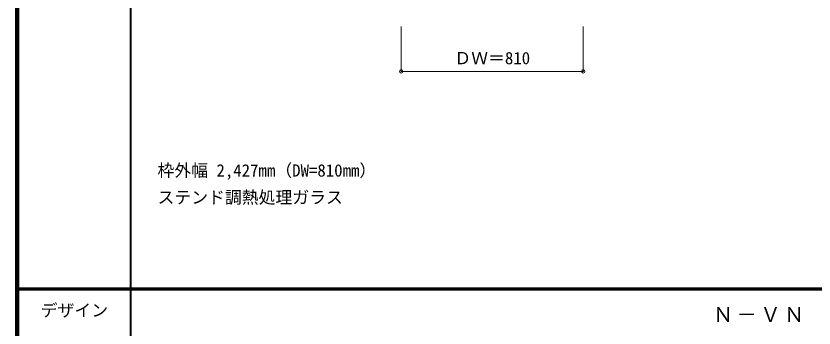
# Model space of a CAD drawing. Units: millimetres, scale not verified. Extents: x -6000 to 5700, y -4307 to 4175.
# Drawn here: x -6000 to -2448, y 12 to 1403 of the extents above; entities that cross this region are included whole.
import ezdxf
from ezdxf.enums import TextEntityAlignment as Align

# ---------------------------------------------------------------- set-up
doc = ezdxf.new("R2010")
doc.units = ezdxf.units.MM
doc.header["$LTSCALE"] = 30
doc.header["$PDMODE"] = 32
doc.header["$PDSIZE"] = 15
doc.layers.add('0-A_文字', color=7, linetype='Continuous')
doc.layers.add('F-A_文字', color=7, linetype='Continuous')
doc.layers.add('0-B_寸法', color=4, linetype='Continuous', lineweight=9)
doc.layers.add('F-1_枠', color=6, linetype='Continuous', lineweight=40)
doc.styles.add('ＭＳ ゴシック', font='')
doc.styles.get('ＭＳ ゴシック').set_extended_font_data('MS Gothic')

msp = doc.modelspace()

# ---------------------------------------------------------------- linework, layer by layer
at = {"layer": '0-B_寸法'}
for p, q in [((-4285, 1156), (-4285, 1356)), ((-3475, 1156), (-3475, 1356)), ((-3475, 1156), (-4285, 1156))]:
    msp.add_line(p, q, dxfattribs=at)
at = {"layer": '0-B_寸法', "color": 7}
for p in [(-4285, 1156), (-3475, 1156)]:
    msp.add_point(p, dxfattribs=at)
at = {"layer": 'F-1_枠'}
for p, q in [((-6000, 4175), (-6000, -4205)), ((-5995, 4175), (-5995, -4205)), ((-5990, 4175), (-5990, -4205)), ((-5490, 4175), (-5490, -3790)), ((-6000, 190.5), (5700, 190.5)), ((-6000, 187.5), (5700, 187.5)), ((-6000, 184.5), (5700, 184.5))]:
    msp.add_line(p, q, dxfattribs=at)

# ---------------------------------------------------------------- texts
at = {"layer": '0-A_文字', "style": 'ＭＳ ゴシック'}
for s, p in [('枠外幅 2,427mm（DW=810mm）', (-5370, 670.5)), ('ステンド調熱処理ガラス', (-5370, 550.5))]:
    msp.add_text(s, height=54.99, dxfattribs=at).set_placement(p, align=Align.BOTTOM_LEFT)
at = {"layer": '0-A_文字', "insert": (-2897.5, 39.5), "char_height": 65.98, "attachment_point": 7, "style": 'ＭＳ ゴシック'}
msp.add_mtext('\\T1.17;Ｎ－ＶＮ', dxfattribs=at)
at = {"layer": '0-B_寸法', "color": 7, "style": 'ＭＳ ゴシック'}
msp.add_text('ＤＷ＝810', height=54.99, dxfattribs=at).set_placement((-4048.75, 1171), align=Align.BOTTOM_LEFT)
at = {"layer": 'F-A_文字', "style": 'ＭＳ ゴシック'}
msp.add_text('デザイン', height=54.99, dxfattribs=at).set_placement((-5890, 47), align=Align.BOTTOM_LEFT)

doc.saveas('drawing.dxf')
